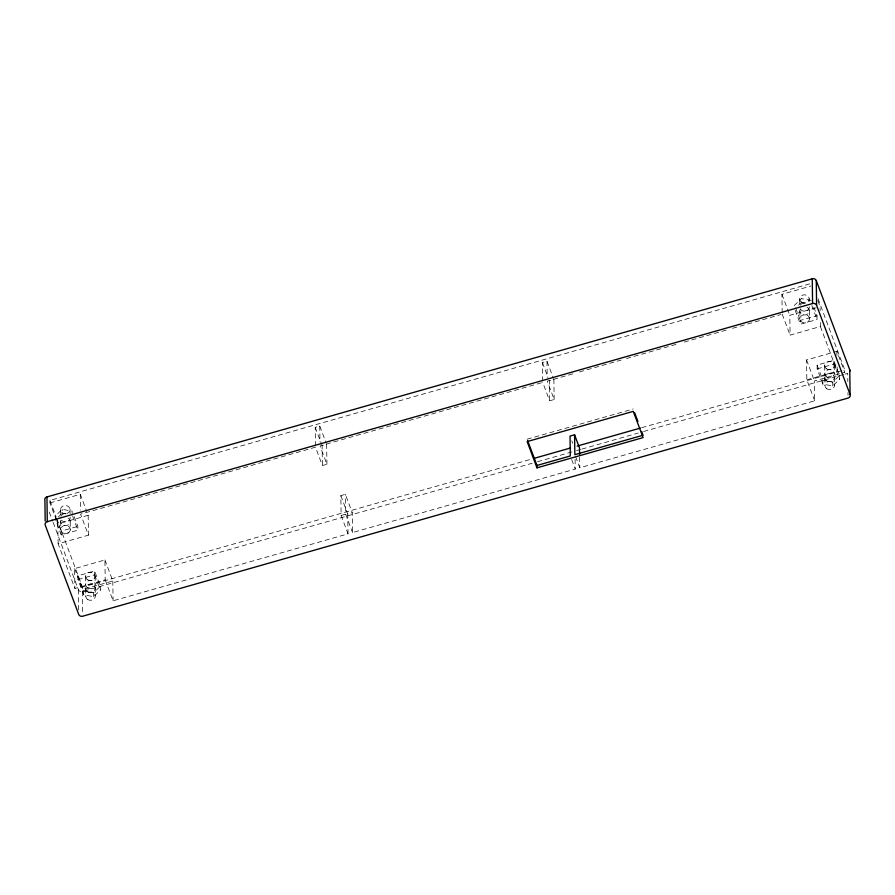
<?xml version="1.0" encoding="UTF-8"?>
<svg xmlns="http://www.w3.org/2000/svg" width="895" height="895" viewBox="0 0 895 895"><rect width="100%" height="100%" fill="white"/><g stroke="black" fill="none" stroke-linecap="round" stroke-linejoin="round"><path stroke-width="0.67" stroke-dasharray="4.47 3.36" d="M72.182 514.927L72.126 511.112L62.225 509.322L55.456 515.867L55.512 519.671L61.229 534.93L77.91 530.176L77.854 526.361L73.077 513.652M58.41 516.874L62.281 513.137L62.225 509.322M93.606 596.652L93.561 592.837L100.329 586.292L94.613 571.032L77.932 575.787L77.988 579.602L83.716 594.851L93.606 596.652L100.385 590.107L100.329 586.292M811.295 300.418L801.394 298.628L794.615 305.161L794.67 308.976M798.541 305.24L801.45 302.432L801.394 298.628M832.775 385.946L832.719 382.143L839.499 375.598L833.771 360.338L817.101 365.093L817.157 368.908L822.874 384.156L832.775 385.946L839.544 379.402L839.499 375.598M56.463 520.23L49.975 502.934L49.941 500.439L812.201 283.156M49.975 502.934L80.293 494.297L86.77 511.582M315.476 445.867L315.219 427.329L319.761 426.031L326.194 443.182M542.706 381.091L542.448 362.553L546.99 361.256L553.423 378.406M782.185 312.825L781.928 294.298L810.915 286.031M541.385 382.803L320.041 445.889L326.932 464.259L322.39 465.557L315.499 447.187L80.561 514.155L88.448 535.154L58.13 543.791L74.889 588.462L105.196 579.815L104.928 559.957L74.609 568.605L74.889 588.462M572.778 373.853L547.27 381.125L554.162 399.494L549.619 400.792L542.728 382.411M579.49 371.94L621.108 360.07M626.478 358.537L678.835 343.624M684.205 342.091L727.165 329.841M732.535 328.308L780.865 314.537M58.13 543.791L57.851 523.933L88.169 515.285L87.24 512.824M820.335 322.536L820.391 326.507L790.084 335.155L789.804 315.297L816.162 307.779M61.229 534.93L61.173 531.115L77.854 526.361M817.012 315.666L817.068 319.481L800.399 324.236L800.343 320.421L817.012 315.666L813.197 305.497M527.121 439.21L633.224 408.97M814.707 400.815L806.831 379.816L806.563 359.958L836.87 351.321L844.746 372.32L814.439 380.957L814.707 400.815L579.781 467.783L575.306 455.857M105.196 579.815L113.072 600.813L348.01 533.845L341.118 515.475L340.838 495.617L345.38 494.32L352.272 512.701L352.552 532.559L575.239 469.081L575.093 458.486M77.988 579.602L94.657 574.847L94.613 571.032M817.157 368.908L833.827 364.153L833.771 360.338M806.831 379.816L837.149 371.179L837.071 365.887M104.928 559.957L112.804 580.956L82.485 589.604L82.452 587.109L531.473 459.113M641.715 427.687L842.027 370.586M341.118 515.475L345.66 514.178L345.38 494.32M348.01 533.845L347.73 513.987L352.272 512.701M53.152 522.423L78.402 589.715A3.188 2.763 -0.8 0 0 82.407 591.472L532.189 463.263M537.559 461.731L575.149 451.024M576.492 450.632L580.519 449.491M581.862 449.1L638.258 433.035M643.628 431.502L843.683 374.479M845.025 374.099L847.71 373.327L847.822 381.572M801.45 302.432L805.153 303.103M817.101 365.093L822.818 380.341L832.719 382.143M62.281 513.137L65.995 513.808M77.932 575.787L83.66 591.047L93.561 592.837M818.03 298.684L844.712 369.825L844.746 372.32M817.795 300.474L820.111 306.649L820.167 310.621M820.391 326.507L837.149 371.179M811.821 305.497L817.068 319.481M833.827 364.153L839.544 379.402M795.577 307.712L800.343 320.421M795.152 310.252L800.399 324.236M781.928 294.298L789.804 315.297M806.563 359.958L814.439 380.957M782.208 314.156L790.084 335.155M542.448 362.553L547.964 377.254M571.827 440.866L572.722 443.26M571.659 459.538L575.239 469.081M315.219 427.329L321.652 444.479M340.838 495.617L347.73 513.987M345.66 514.178L352.552 532.559M72.663 516.191L77.91 530.176M94.657 574.847L100.385 590.107M49.941 500.439L56.251 517.254M56.732 518.552L82.452 587.109M56.407 518.406L61.173 531.115M56.922 521.461L57.851 523.933M74.609 568.605L82.485 589.604M49.27 512.074L52.671 521.125M847.979 392.569L848.012 395.31M836.87 351.321L836.926 355.293M834.218 365.373L834.33 373.483M834.386 377.287L834.498 385.23M824.675 365.842L824.787 373.942M824.843 377.757L824.955 385.7M822.818 380.341L822.874 384.156M809.214 298.717L809.248 301.414M809.382 310.811L809.494 318.754A4.777 4.139 -0.8 0 1 802.356 322.413A4.777 4.139 -0.8 0 1 802.3 315.241A4.777 4.139 -0.8 0 1 809.494 318.754M799.66 299.176L799.783 307.287M799.828 310.912L799.94 318.855M579.636 457.188L579.781 467.783M554.162 399.494L553.882 379.637L549.34 380.934L549.619 400.792M546.99 361.256L547.214 377.153M326.932 464.259L326.653 444.401L322.111 445.699L322.39 465.557M319.761 426.031L319.985 441.917M112.804 580.956L113.072 600.813M95.06 576.167L95.172 584.278M95.217 587.892L95.329 595.835M88.169 515.285L88.448 535.154M85.506 576.436L85.618 584.547M85.685 588.552L85.797 596.495M83.66 591.047L83.716 594.851M82.407 591.472L82.743 614.831M80.293 494.297L80.516 510.184M78.402 589.715L78.726 613.075M70.023 509.143L70.123 515.889M70.202 521.908L70.313 529.851A4.777 4.139 -0.8 0 1 62.807 532.894A4.777 4.139 -0.8 0 1 63.545 525.745A4.777 4.139 -0.8 0 1 70.313 529.851M60.524 510.15L60.636 518.25M60.681 521.203L60.793 529.146M65.838 513.752A4.777 4.139 -0.8 0 1 60.737 508.36A4.777 4.139 -0.8 0 1 68.557 506.615A4.777 4.139 -0.8 0 1 67.047 513.484M809.326 306.817A4.777 4.139 -0.8 0 1 805.422 311.124A4.777 4.139 -0.8 0 1 800.007 308.35M800.298 305.184A4.777 4.139 -0.8 0 1 806.719 303.349M70.134 517.243A4.777 4.139 -0.8 0 1 67.159 521.584A4.777 4.139 -0.8 0 1 61.554 520.241M60.994 516.124A4.777 4.139 -0.8 0 1 66.073 513.64M68.199 518.16A4.777 4.139 -0.8 0 1 69.575 523.62A4.777 4.139 -0.8 0 1 63.411 525.32A4.777 4.139 -0.8 0 1 60.949 520.14M806.966 307.253A4.777 4.139 -0.8 0 1 808.767 312.892A4.777 4.139 -0.8 0 1 802.244 314.469A4.777 4.139 -0.8 0 1 800.454 308.831M87.005 579.333A4.777 4.139 -0.8 0 0 94.937 577.253A4.777 4.139 -0.8 0 0 88.918 572.341A4.777 4.139 -0.8 0 0 87.005 579.333M801.238 302.04A4.777 4.139 -0.8 0 0 809.114 299.791A4.777 4.139 -0.8 0 0 802.96 295.014A4.777 4.139 -0.8 0 0 801.238 302.04M826.253 368.706A4.777 4.139 -0.8 0 0 834.129 366.458A4.777 4.139 -0.8 0 0 827.976 361.669A4.777 4.139 -0.8 0 0 826.253 368.706M826.365 376.806A4.777 4.139 -0.8 0 0 834.241 374.558A4.777 4.139 -0.8 0 0 828.088 369.78A4.777 4.139 -0.8 0 0 826.365 376.806M87.117 587.433A4.777 4.139 -0.8 0 0 95.049 585.352A4.777 4.139 -0.8 0 0 89.03 580.441A4.777 4.139 -0.8 0 0 87.117 587.433M87.453 599.326A4.777 4.139 -0.8 0 0 95.262 596.909A4.777 4.139 -0.8 0 0 88.974 592.255A4.777 4.139 -0.8 0 0 87.453 599.326M87.341 591.382A4.777 4.139 -0.8 0 0 95.15 588.966A4.777 4.139 -0.8 0 0 88.862 584.312A4.777 4.139 -0.8 0 0 87.341 591.382M826.521 388.564A4.777 4.139 -0.8 0 0 834.397 386.316A4.777 4.139 -0.8 0 0 828.244 381.527A4.777 4.139 -0.8 0 0 826.521 388.564M826.409 380.621A4.777 4.139 -0.8 0 0 834.285 378.372A4.777 4.139 -0.8 0 0 828.132 373.584A4.777 4.139 -0.8 0 0 826.409 380.621"/><path stroke-width="1.34" d="M45.186 521.035L44.907 500.428A3.188 2.763 -0.8 0 1 46.943 496.938L812.246 278.792A3.188 2.763 -0.8 0 1 816.262 280.549L849.758 369.836A3.188 2.763 -0.8 0 1 849.836 371.268M47.29 521.673L812.593 303.528A3.188 2.763 -0.8 0 1 816.598 305.284L850.093 394.572A3.188 2.763 -0.8 0 1 848.057 398.062L82.754 616.207A3.188 2.763 -0.8 0 1 78.738 614.451L45.242 525.164A3.188 2.763 -0.8 0 1 47.29 521.673L46.943 496.938M579.602 454.548L579.501 447.925L574.579 434.802L570.037 436.1L570.316 455.958L536.966 465.456L537 467.839L643.102 437.599L633.257 411.353L527.155 441.593L537 467.839M534.158 458.341L570.462 448.003M577.185 446.079L640.372 428.067M634.622 412.718L637.911 421.467M641.659 431.468L643.069 435.216L574.858 454.66L574.579 434.802M527.591 440.463L536.966 465.456M849.758 369.836L850.093 394.572M816.262 280.549L816.598 305.284M812.246 278.792L812.593 303.528"/></g></svg>
